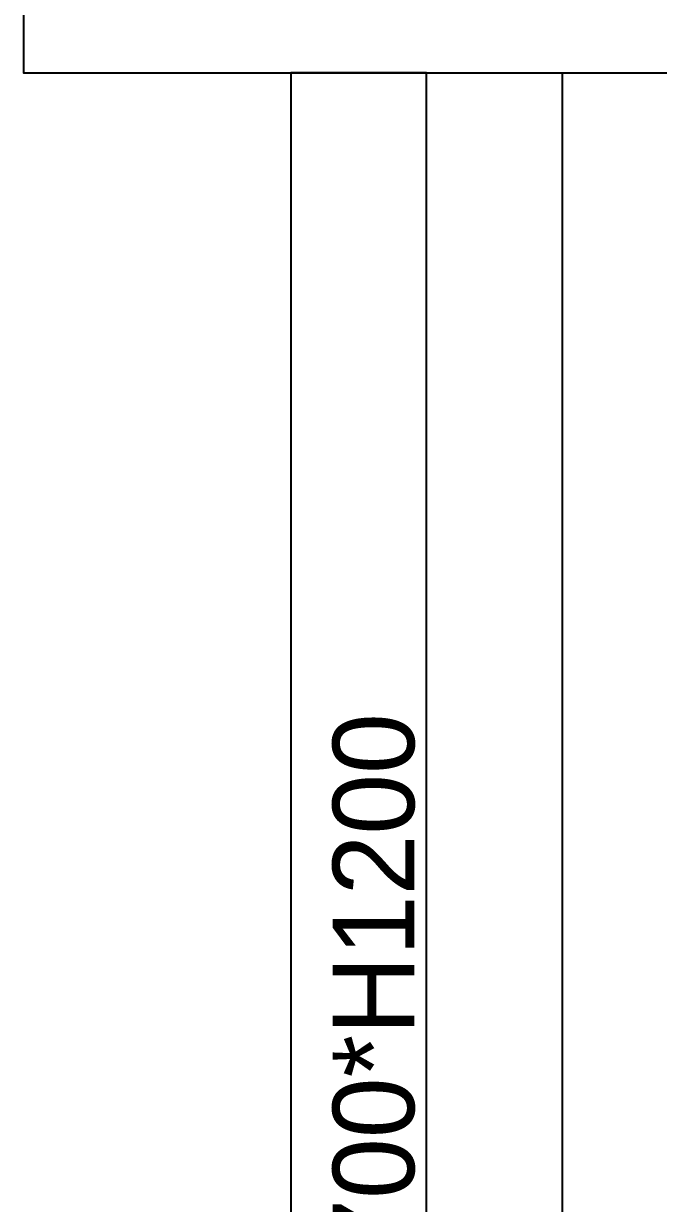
# Model space of a CAD drawing. Header units: millimetres. Extents: x -7413 to 64677, y 6112 to 38711.
# Drawn here: x 43837 to 44772, y 12334 to 14068 of the extents above; entities that cross this region are included whole.
import ezdxf
from ezdxf.enums import TextEntityAlignment as Align

# ---------------------------------------------------------------- set-up
doc = ezdxf.new("R2010")
doc.units = ezdxf.units.MM
doc.header["$LTSCALE"] = 100
for name, color, linetype in [('0-ELC TEXT', 7, 'Continuous'), ('CEIL-LIGHT', 7, 'Continuous'), ('내부벽체선', 3, 'Continuous'), ('외곽선', 2, 'Continuous'), ('창호', 4, 'Continuous'), ('치수선', 1, 'Continuous')]:
    doc.layers.add(name, color=color, linetype=linetype)
doc.styles.add('차영규', font='')
doc.styles.get('차영규').set_extended_font_data('ChosunilboNM')

# ---------------------------------------------------------------- blocks, each defined once
blk = doc.blocks.new('평면도')
at = {"layer": '외곽선'}
blk.add_lwpolyline([(16392.1, 22265.9), (15839.1, 22265.9), (15839.1, 17423.9), (15763.1, 17423.9), (15763.1, 17223.9), (16039.1, 17223.9), (16039.1, 20877.9), (16739.1, 20877.9), (16739.1, 21077.9), (16039.1, 21077.9), (16039.1, 22065.9), (16392.1, 22065.9), (16392.1, 22265.9)], dxfattribs=at)
at = {"layer": '창호'}
blk.add_lwpolyline([(13115.1, 21672.9), (15839.1, 21672.9), (15839.1, 21872.9), (13115.1, 21872.9)], close=True, dxfattribs=at)
at = {"layer": '0-ELC TEXT', "style": '차영규'}
blk.add_text('W2700*H1200', height=120, dxfattribs=at).set_placement((14376.3, 21691.1), align=Align.CENTER)
blk = doc.blocks.new('천정도')
at = {"layer": '치수선', "rotation": 90}
blk.add_blockref('평면도', (93446.5, -1967.3), dxfattribs=at)

msp = doc.modelspace()

# ---------------------------------------------------------------- linework, layer by layer
at = {"layer": 'CEIL-LIGHT'}
msp.add_lwpolyline([(44430.5, 11271.1), (44630.5, 11271.1), (44630.5, 13995.1)], dxfattribs=at)

# ---------------------------------------------------------------- block references
at = {"layer": '내부벽체선'}
msp.add_blockref('천정도', (-27343.1, 123.2), dxfattribs=at)

doc.saveas('drawing.dxf')
